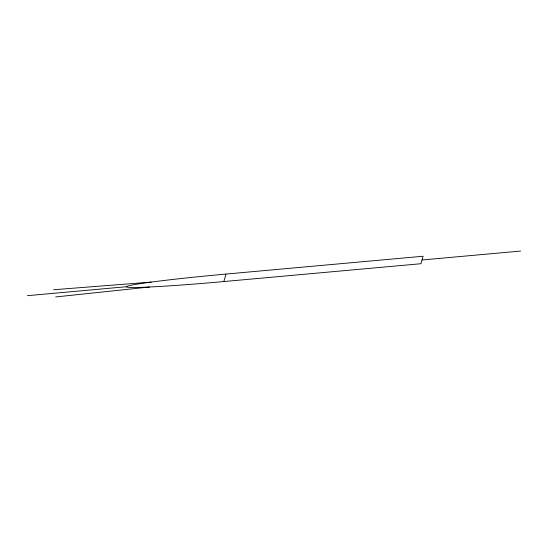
<?xml version="1.0" encoding="UTF-8"?>
<svg xmlns="http://www.w3.org/2000/svg" width="548" height="548" viewBox="0 0 548 548"><rect width="100%" height="100%" fill="white"/><g stroke="black" fill="none" stroke-linecap="round" stroke-linejoin="round"><path stroke-width="0.82" d="M223.865 281.549L225.961 274.075L423.083 256.238L420.987 263.711L223.865 281.549A98.976 3.624 -5.2 0 1 126.355 286.734L27.4 295.673M55.704 296.941L149.494 287.015M422.035 259.978L520.6 251.059M53.56 289.741L151.2 282.097M126.355 286.734A98.976 3.624 -5.2 0 1 225.961 274.075"/></g></svg>
